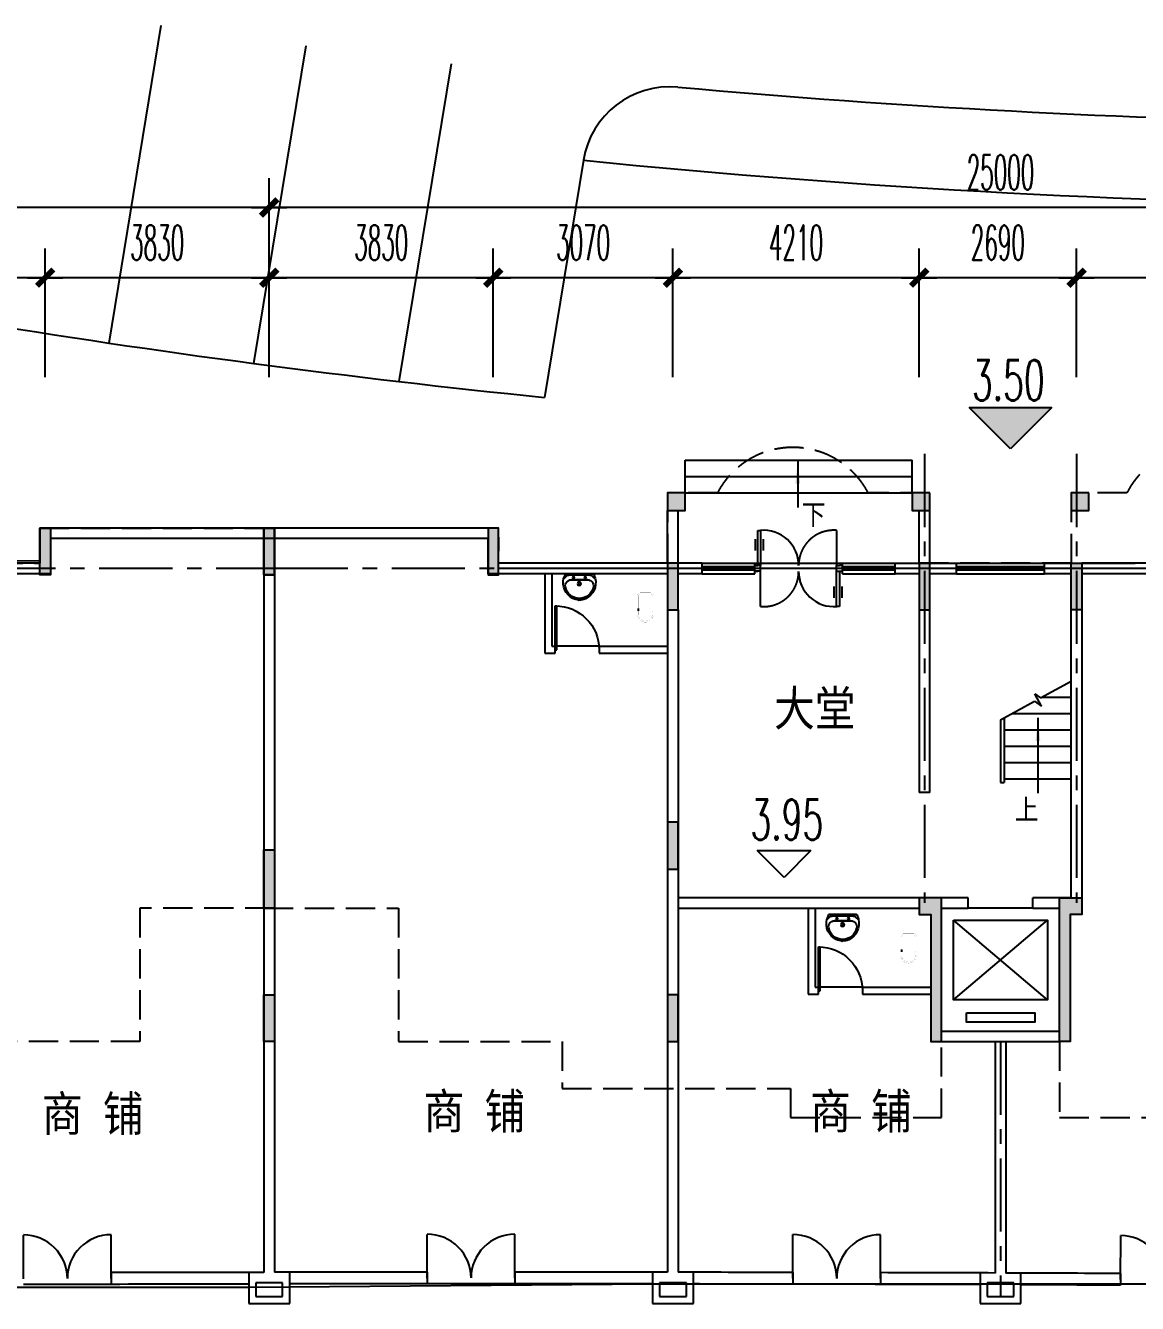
# Model space of a CAD drawing. Extents: x 34838826 to 35164760, y 36533342 to 36641385.
# Drawn here: x 35047517 to 35066523, y 36574984 to 36596834 of the extents above; entities that cross this region are included whole.
import ezdxf
from ezdxf.enums import TextEntityAlignment as Align

# ---------------------------------------------------------------- set-up
doc = ezdxf.new("R2010")
doc.units = 0
doc.header["$LTSCALE"] = 1000
doc.header["$MEASUREMENT"] = 0
for name, pattern in [('CENTER', [2, 1.25, -0.25, 0.25, -0.25]), ('DASH', [0.35, 0.25, -0.1]), ('DASHED2', [0.375, 0.25, -0.125])]:
    doc.linetypes.add(name, pattern=pattern)
doc.layers.get('0').update_dxf_attribs({"linetype": 'CONTINUOUS'})
doc.layers.get('DEFPOINTS').update_dxf_attribs({"linetype": 'CONTINUOUS'})
for name, color, linetype in [('AREA', 5, 'CONTINUOUS'), ('AXIS', 3, 'CONTINUOUS'), ('COLUMN', 6, 'CONTINUOUS'), ('DOTE', 8, 'CENTER'), ('FUN', 3, 'CONTINUOUS'), ('GROUND', 2, 'CONTINUOUS'), ('H', 8, 'CONTINUOUS'), ('PUB_DIM', 3, 'CONTINUOUS'), ('STAIR', 2, 'CONTINUOUS'), ('TEXT', 7, 'CONTINUOUS'), ('WALL', 4, 'CONTINUOUS'), ('WINDOW', 2, 'CONTINUOUS'), ('室内地坪标高', 1, 'CONTINUOUS'), ('标高', 7, 'CONTINUOUS'), ('道路边线', 8, 'CONTINUOUS')]:
    doc.layers.add(name, color=color, linetype=linetype)
doc.styles.add('-宋体', font='SimSun.ttf')
doc.styles.add('DIM_FONT', font='SIMPLEX.shx', dxfattribs={"width": 0.45})
doc.dimstyles.new('DIMN', dxfattribs={"dimtxt": 300, "dimasz": 1, "dimexe": 250, "dimexo": 300, "dimgap": 150, "dimtad": 1, "dimdec": 0, "dimzin": 0, "dimtxsty": 'DIM_FONT', "dimblk": '_DIMX', "dimcen": 0.09, "dimclrt": 7, "dimazin": 3, "dimtfac": 1, "dimtdec": 0, "dimtix": 1, "dimtmove": 0, "dimatfit": 3, "dimtolj": 1, "dimtzin": 0})

# ---------------------------------------------------------------- blocks, each defined once
blk = doc.blocks.new('M_B0OPK')
for p, q in [((-0.5, 0.5), (0.5, 0.5)), ((0.5, 0.167), (-0.5, 0.167)), ((0.5, -0.167), (-0.5, -0.167)), ((-0.5, -0.5), (0.5, -0.5))]:
    blk.add_line(p, q)
blk = doc.blocks.new('_ARROW')
blk.add_solid([(0, 0), (-1, 0.1), (-1, -0.1)])
blk = doc.blocks.new('M_A19UKF')
for p, q in [((-0.495, 0.298), (-0.495, 0.169)), ((-0.467, -0.003), (-0.467, 0.397)), ((-0.467, 0.397), (-0.433, 0.397)), ((-0.433, 0.397), (-0.433, -0.003)), ((-0.405, 0.298), (-0.405, 0.169)), ((-0.5, -0.003), (-0.5, -0.069)), ((-0.433, -0.003), (-0.5, -0.003)), ((-0.5, -0.003), (-0.5, -0.003)), ((-0.5, -0.069), (-0.5, -0.069)), ((-0.5, -0.069), (-0.467, -0.069)), ((-0.433, -0.003), (-0.467, -0.003)), ((-0.433, -0.069), (-0.467, -0.069)), ((-0.433, -0.003), (-0.433, -0.069)), ((0.433, -0.003), (0.433, -0.069)), ((0.433, -0.003), (0.467, -0.003)), ((0.433, -0.003), (0.5, -0.003)), ((0.433, -0.469), (0.433, -0.069)), ((0.433, -0.069), (0.5, -0.069)), ((0.433, -0.069), (0.467, -0.069)), ((0.5, -0.003), (0.467, -0.003)), ((0.467, -0.069), (0.467, -0.469)), ((0.5, -0.069), (0.467, -0.069)), ((0.5, -0.003), (0.5, -0.069)), ((0.5, -0.003), (0.5, -0.003)), ((0.5, -0.069), (0.5, -0.069)), ((0.405, -0.37), (0.405, -0.242)), ((0.495, -0.37), (0.495, -0.242)), ((0.467, -0.469), (0.433, -0.469))]:
    blk.add_line(p, q)
at = {"linetype": 'DASHED2'}
for p, q in [((0.433, 0.397), (0.433, -0.003)), ((-0.433, -0.469), (-0.433, -0.069))]:
    blk.add_line(p, q, dxfattribs=at)
for centre, start, end in [((-0.4, -0.001), 359.8007, 94.7805), ((0.4, -0.071), 179.8007, 274.7805)]:
    blk.add_arc(centre, 0.4, start, end)
for centre, start, end in [((0.4, -0.001), 85.2195, 180.1993), ((-0.4, -0.071), 265.2195, 0.1993)]:
    blk.add_arc(centre, 0.4, start, end, dxfattribs=at)
blk = doc.blocks.new('_WBLK')
for p, q in [((-0.5, 0.5), (0.5, 0.5)), ((0.5, 0.167), (-0.5, 0.167)), ((0.5, -0.167), (-0.5, -0.167)), ((-0.5, -0.5), (0.5, -0.5))]:
    blk.add_line(p, q)
blk = doc.blocks.new('A$C26D949BF')
at = {"layer": 'GROUND'}
for p, q in [((3190, 7660), (7070, 7660)), ((3190, 7100), (3190, 7660)), ((7070, 7100), (7070, 7660)), ((3190, 7380), (7070, 7380)), ((3190, 7100), (7070, 7100)), ((2890, 5900), (2890, 6800)), ((3070, 5900), (3070, 6800)), ((7190, 5900), (7190, 6800)), ((7370, 5900), (7370, 6800)), ((4380, 5900), (5880, 5900))]:
    blk.add_line(p, q, dxfattribs=at)
at = {"layer": 'PUB_DIM'}
for points in [[(5115, 7660), (5115, 6854)], [(9220, 3257), (9220, 1968)]]:
    blk.add_lwpolyline(points, dxfattribs=at)
at = {"layer": 'STAIR'}
for p, q in [((9266, 3596), (9790, 3885)), ((8580, 3220), (9161, 3538)), ((9161, 3538), (9281, 3456)), ((9281, 3456), (9165, 3666)), ((9165, 3666), (9266, 3596)), ((9291, 3610), (9790, 3610)), ((8780, 3330), (9790, 3330)), ((8580, 3220), (8580, 2150)), ((8640, 3253), (8640, 2150)), ((8640, 3050), (9790, 3050)), ((8640, 2770), (9790, 2770)), ((8640, 2490), (9790, 2490)), ((8640, 2210), (9790, 2210)), ((8580, 2150), (8640, 2150))]:
    blk.add_line(p, q, dxfattribs=at)
at = {"layer": 'WALL'}
for p, q in [((3480, 5900), (0, 5900)), ((3480, 5720), (3480, 5900)), ((4380, 5720), (4380, 5900)), ((4380, 5720), (4380, 5900)), ((5880, 5720), (5880, 5900)), ((5880, 5720), (5880, 5900)), ((6780, 5900), (7830, 5900)), ((6780, 5720), (6780, 5900)), ((3480, 5720), (3070, 5720)), ((7190, 5720), (6780, 5720)), ((7190, 5720), (7190, 1980)), ((7370, 1980), (7370, 5720)), ((7370, 1980), (7190, 1980)), ((7190, 180), (3070, 180)), ((8030, 180), (7370, 180)), ((3070, 0), (7190, 0))]:
    blk.add_line(p, q, dxfattribs=at)
at = {"layer": 'PUB_DIM', "xscale": 400, "yscale": 400, "zscale": 400, "rotation": 90}
for p in [(5115, 7660), (9220, 3257)]:
    blk.add_blockref('_ARROW', p, dxfattribs=at)
at = {"layer": 'WINDOW'}
for name, p, xscale, yscale, zscale, rotation in [('M_A19UKF', (5130, 5756), 1500, 1500, 1500, 180.000014167), ('_WBLK', (3930, 5810), 900, 180.0000000000055, 900, 1.4167e-05), ('_WBLK', (6330, 5810), 900, 179.9956343770082, 900, 1.9436e-05), ('M_B0OPK', (8580, 5810), 1500, 179.9997496008968, 1500, 5.593e-06)]:
    blk.add_blockref(name, p, dxfattribs=dict(at, xscale=xscale, yscale=yscale, zscale=zscale, rotation=rotation))
at = {"layer": 'TEXT', "style": '-宋体', "width": 0.85}
for s, p in [('下', (5183, 6556)), ('上', (8825, 1514))]:
    blk.add_text(s, height=350, dxfattribs=at).set_placement(p)
blk = doc.blocks.new('_DIMX')
blk.add_line((-150, 0), (150, 0))
at = {"const_width": 50}
blk.add_lwpolyline([(-70, -70), (70, 70)], dxfattribs=at)
blk = doc.blocks.new('*D93')
at = {"color": 0, "linetype": 'BYBLOCK'}
for p, q in [((35001682, 36592024), (35001682, 36594223)), ((35026682, 36592024), (35026682, 36594223)), ((35026680, 36593723), (35001684, 36593723))]:
    blk.add_line(p, q, dxfattribs=at)
at = {"layer": 'DEFPOINTS', "color": 0, "linetype": 'BYBLOCK'}
for p in [(35001682, 36593723), (35001682, 36591424), (35026682, 36591424)]:
    blk.add_point(p, dxfattribs=at)
at = {"color": 0, "linetype": 'BYBLOCK', "xscale": 2, "yscale": 2, "zscale": 2}
for p, rotation in [((35001682, 36593723), 180.000001633064), ((35026682, 36593723), 1.633064004025186e-06)]:
    blk.add_blockref('_DIMX', p, dxfattribs=dict(at, rotation=rotation))
at = {"color": 7, "linetype": 'BYBLOCK', "insert": (35014182, 36594323), "char_height": 600, "attachment_point": 5, "rotation": 0, "style": 'DIM_FONT'}
blk.add_mtext('\\A1;25000', dxfattribs=at)
blk = doc.blocks.new('*D98')
at = {"color": 0, "linetype": 'BYBLOCK'}
for p, q in [((35022852, 36590824), (35022852, 36593023)), ((35026682, 36590824), (35026682, 36593023)), ((35026680, 36592523), (35022854, 36592523))]:
    blk.add_line(p, q, dxfattribs=at)
at = {"layer": 'DEFPOINTS', "color": 0, "linetype": 'BYBLOCK'}
for p in [(35022852, 36592523), (35022852, 36590224), (35026682, 36590224)]:
    blk.add_point(p, dxfattribs=at)
at = {"color": 0, "linetype": 'BYBLOCK', "xscale": 2, "yscale": 2, "zscale": 2}
for p, rotation in [((35022852, 36592523), 180.0000015946394), ((35026682, 36592523), 1.594639380542162e-06)]:
    blk.add_blockref('_DIMX', p, dxfattribs=dict(at, rotation=rotation))
at = {"color": 7, "linetype": 'BYBLOCK', "insert": (35024767, 36593123), "char_height": 600, "attachment_point": 5, "rotation": 0, "style": 'DIM_FONT'}
blk.add_mtext('\\A1;3830', dxfattribs=at)
blk = doc.blocks.new('*D104')
at = {"color": 0, "linetype": 'BYBLOCK'}
for p, q in [((35019782, 36590824), (35019782, 36593023)), ((35022852, 36590824), (35022852, 36593023)), ((35022850, 36592523), (35019784, 36592523))]:
    blk.add_line(p, q, dxfattribs=at)
at = {"layer": 'DEFPOINTS', "color": 0, "linetype": 'BYBLOCK'}
for p in [(35019782, 36592523), (35019782, 36590224), (35022852, 36590224)]:
    blk.add_point(p, dxfattribs=at)
at = {"color": 0, "linetype": 'BYBLOCK', "xscale": 2, "yscale": 2, "zscale": 2}
for p, rotation in [((35019782, 36592523), 180.0000016330208), ((35022852, 36592523), 1.633020758617931e-06)]:
    blk.add_blockref('_DIMX', p, dxfattribs=dict(at, rotation=rotation))
at = {"color": 7, "linetype": 'BYBLOCK', "insert": (35021317, 36593123), "char_height": 600, "attachment_point": 5, "rotation": 0, "style": 'DIM_FONT'}
blk.add_mtext('\\A1;3070', dxfattribs=at)
blk = doc.blocks.new('*D106')
at = {"color": 0, "linetype": 'BYBLOCK'}
for p, q in [((35001682, 36592024), (35001682, 36594223)), ((35026682, 36592024), (35026682, 36594223)), ((35026680, 36593723), (35001684, 36593723))]:
    blk.add_line(p, q, dxfattribs=at)
at = {"layer": 'DEFPOINTS', "color": 0, "linetype": 'BYBLOCK'}
for p in [(35001682, 36593723), (35001682, 36591424), (35026682, 36591424)]:
    blk.add_point(p, dxfattribs=at)
at = {"color": 0, "linetype": 'BYBLOCK', "xscale": 2, "yscale": 2, "zscale": 2}
for p, rotation in [((35001682, 36593723), 180.000001633064), ((35026682, 36593723), 1.633064004025186e-06)]:
    blk.add_blockref('_DIMX', p, dxfattribs=dict(at, rotation=rotation))
at = {"color": 7, "linetype": 'BYBLOCK', "insert": (35014182, 36594323), "char_height": 600, "attachment_point": 5, "rotation": 0, "style": 'DIM_FONT'}
blk.add_mtext('\\A1;25000', dxfattribs=at)
blk = doc.blocks.new('*D112')
at = {"color": 0, "linetype": 'BYBLOCK'}
for p, q in [((35001682, 36590824), (35001682, 36593023)), ((35005512, 36590824), (35005512, 36593023)), ((35005510, 36592523), (35001684, 36592523))]:
    blk.add_line(p, q, dxfattribs=at)
at = {"layer": 'DEFPOINTS', "color": 0, "linetype": 'BYBLOCK'}
for p in [(35001682, 36592523), (35001682, 36590224), (35005512, 36590224)]:
    blk.add_point(p, dxfattribs=at)
at = {"color": 0, "linetype": 'BYBLOCK', "xscale": 2, "yscale": 2, "zscale": 2}
for p, rotation in [((35001682, 36592523), 180.0000016714346), ((35005512, 36592523), 1.671434590733156e-06)]:
    blk.add_blockref('_DIMX', p, dxfattribs=dict(at, rotation=rotation))
at = {"color": 7, "linetype": 'BYBLOCK', "insert": (35003597, 36593123), "char_height": 600, "attachment_point": 5, "rotation": 0, "style": 'DIM_FONT'}
blk.add_mtext('\\A1;3830', dxfattribs=at)
blk = doc.blocks.new('*D113')
at = {"color": 0, "linetype": 'BYBLOCK'}
for p, q in [((35005512, 36590824), (35005512, 36593023)), ((35008582, 36590824), (35008582, 36593023)), ((35008580, 36592523), (35005514, 36592523))]:
    blk.add_line(p, q, dxfattribs=at)
at = {"layer": 'DEFPOINTS', "color": 0, "linetype": 'BYBLOCK'}
for p in [(35005512, 36592523), (35005512, 36590224), (35008582, 36590224)]:
    blk.add_point(p, dxfattribs=at)
at = {"color": 0, "linetype": 'BYBLOCK', "xscale": 2, "yscale": 2, "zscale": 2}
for p, rotation in [((35005512, 36592523), 180.0000016330179), ((35008582, 36592523), 1.633017960855909e-06)]:
    blk.add_blockref('_DIMX', p, dxfattribs=dict(at, rotation=rotation))
at = {"color": 7, "linetype": 'BYBLOCK', "insert": (35007047, 36593123), "char_height": 600, "attachment_point": 5, "rotation": 0, "style": 'DIM_FONT'}
blk.add_mtext('\\A1;3070', dxfattribs=at)
blk = doc.blocks.new('*D114')
at = {"color": 0, "linetype": 'BYBLOCK'}
for p, q in [((35008582, 36590824), (35008582, 36593023)), ((35012792, 36590824), (35012792, 36593023)), ((35012790, 36592523), (35008584, 36592523))]:
    blk.add_line(p, q, dxfattribs=at)
at = {"layer": 'DEFPOINTS', "color": 0, "linetype": 'BYBLOCK'}
for p in [(35008582, 36592523), (35008582, 36590224), (35012792, 36590224)]:
    blk.add_point(p, dxfattribs=at)
at = {"color": 0, "linetype": 'BYBLOCK', "xscale": 2, "yscale": 2, "zscale": 2}
for p, rotation in [((35008582, 36592523), 180.0000016331194), ((35012792, 36592523), 1.633119399713223e-06)]:
    blk.add_blockref('_DIMX', p, dxfattribs=dict(at, rotation=rotation))
at = {"color": 7, "linetype": 'BYBLOCK', "insert": (35010687, 36593123), "char_height": 600, "attachment_point": 5, "rotation": 0, "style": 'DIM_FONT'}
blk.add_mtext('\\A1;4210', dxfattribs=at)
blk = doc.blocks.new('*D115')
at = {"color": 0, "linetype": 'BYBLOCK'}
for p, q in [((35012792, 36590824), (35012792, 36593023)), ((35015482, 36590824), (35015482, 36593023)), ((35015480, 36592523), (35012794, 36592523))]:
    blk.add_line(p, q, dxfattribs=at)
at = {"layer": 'DEFPOINTS', "color": 0, "linetype": 'BYBLOCK'}
for p in [(35012792, 36592523), (35012792, 36590224), (35015482, 36590224)]:
    blk.add_point(p, dxfattribs=at)
at = {"color": 0, "linetype": 'BYBLOCK', "xscale": 2, "yscale": 2, "zscale": 2}
for p, rotation in [((35012792, 36592523), 180.0000016331197), ((35015482, 36592523), 1.633119719457454e-06)]:
    blk.add_blockref('_DIMX', p, dxfattribs=dict(at, rotation=rotation))
at = {"color": 7, "linetype": 'BYBLOCK', "insert": (35014137, 36593123), "char_height": 600, "attachment_point": 5, "rotation": 0, "style": 'DIM_FONT'}
blk.add_mtext('\\A1;2690', dxfattribs=at)
blk = doc.blocks.new('*D116')
at = {"color": 0, "linetype": 'BYBLOCK'}
for p, q in [((35015482, 36590824), (35015482, 36593023)), ((35019782, 36590824), (35019782, 36593023)), ((35019780, 36592523), (35015484, 36592523))]:
    blk.add_line(p, q, dxfattribs=at)
at = {"layer": 'DEFPOINTS', "color": 0, "linetype": 'BYBLOCK'}
for p in [(35015482, 36592523), (35015482, 36590224), (35019782, 36590224)]:
    blk.add_point(p, dxfattribs=at)
at = {"color": 0, "linetype": 'BYBLOCK', "xscale": 2, "yscale": 2, "zscale": 2}
for p, rotation in [((35015482, 36592523), 180.0000016330866), ((35019782, 36592523), 1.633086625929536e-06)]:
    blk.add_blockref('_DIMX', p, dxfattribs=dict(at, rotation=rotation))
at = {"color": 7, "linetype": 'BYBLOCK', "insert": (35017632, 36593123), "char_height": 600, "attachment_point": 5, "rotation": 0, "style": 'DIM_FONT'}
blk.add_mtext('\\A1;4300', dxfattribs=at)
blk = doc.blocks.new('M_A3PTU')
for p, q in [((-0.5, 0), (-0.499, -0.498)), ((0.5, 0), (0.499, -0.498))]:
    blk.add_line(p, q)
for centre, start, end in [((-0.498, -0.001), 269.885, 0.0763), ((0.498, -0.001), 179.9237, 270.115)]:
    blk.add_arc(centre, 0.498, start, end)
blk = doc.blocks.new('_A0AYL')
for p, q in [((-0.5, 0), (-0.5, -1)), ((-0.5, 0), (-0.463, 0)), ((-0.463, 0), (-0.463, -1)), ((-0.5, -1), (-0.463, -1))]:
    blk.add_line(p, q)
blk.add_arc((-0.5, 0), 1, 270, 360)
blk = doc.blocks.new('M_E6')
for p, q in [((240, 0), (-240, 0)), ((-237, 0), (239, 0)), ((240, 0), (270, -79)), ((-213, -36), (-271, -91)), ((-240, 0), (-270, -79)), ((-179, -23), (181, -23)), ((141, -105), (-141, -105)), ((-141, -105), (141, -105)), ((217, -37), (274, -95))]:
    blk.add_line(p, q)
for centre, radius in [((-99, -65), 16.3), ((2, -172), 31.6), ((2, -172), 23), ((101, -65), 16.3)]:
    blk.add_circle(centre, radius)
for centre, radius, start, end in [((28, -152), 307, 166.1751, 244.7296), ((-141, -205), 100, 90, 190.5602), ((-179, -73), 50, 90, 133.181), ((-28, -152), 307, 297.0639, 13.8249), ((141, -205), 100, 349.4398, 90), ((181, -73), 50, 44.5607, 90), ((0, -179), 243, 190.5602, 349.4398), ((0, -201), 250, 245.8071, 296.4628), ((28, -152), 307, 266.589, 266.5936)]:
    blk.add_arc(centre, radius, start, end)
at = {"width": 0.8, "flags": 9}
for tag in ['XSIZE', 'YSIZE']:
    blk.add_attdef(tag, (0, 0), '', height=0.5, dxfattribs=at)
blk = doc.blocks.new('M_E2')
blk.add_line((-306, -118), (-266, -118))
at = {"const_width": 1.5}
for points in [[(-366, 138, 0.97895), (-366, -138, 0.97895)], [(-366, 118, 0.97895), (-366, -118, 0.97895)], [(-306, 118, 0.414214), (-316, 108, 0.414214)], [(0, 88, 0.462192), (-59, 137, 0.462192)], [(-20, 88, 0.414214), (-50, 118, 0.414214)], [(-316, -108, 0.414214), (-306, -118, 0.414214)], [(-59, -137, 0.462192), (0, -88, 0.462192)], [(-50, -118, 0.414214), (-20, -88, 0.414214)]]:
    blk.add_lwpolyline(points, format="xyb", dxfattribs=at)
for points in [[(-366, 137), (-59, 137)], [(-316, 118), (-366, 118)], [(-340, 118), (-266, 118)], [(-316, 108), (-316, -108)], [(-50, 118), (-267, 118)], [(-20, -88), (-20, 88)], [(0, 88), (0, -88)], [(-381, -137), (-59, -137)], [(-316, -118), (-366, -118)], [(-340, -118), (-266, -118)], [(-266, -118), (-50, -118)]]:
    blk.add_lwpolyline(points, dxfattribs=at)
at = {"width": 0.8, "flags": 9}
for tag in ['XSIZE', 'YSIZE']:
    blk.add_attdef(tag, (0, 0), '', height=0.5, dxfattribs=at)

msp = doc.modelspace()

# ---------------------------------------------------------------- hatches: boundary and pattern name
at = {"layer": 'H'}
h = msp.add_hatch(color=256, dxfattribs=at)
h.paths.add_polyline_path([(35076872.1, 36580261.8), (35077052.1, 36580261.8), (35077052.1, 36579461.8), (35076872.1, 36579461.8)])
h.paths.add_polyline_path([(35077052.1, 36582741.8), (35076872.1, 36582741.8), (35076872.1, 36581741.8), (35077052.1, 36581741.8)])
h.paths.add_polyline_path([(35077052.1, 36588241.8), (35076872.1, 36588241.8), (35076872.1, 36587441.8), (35077052.1, 36587441.8)])
h.paths.add_polyline_path([(35058792.1, 36588841.8), (35058492.1, 36588841.8), (35058492.1, 36588541.8), (35058792.1, 36588541.8)])
h.paths.add_polyline_path([(35062972.1, 36588841.8), (35062672.1, 36588841.8), (35062672.1, 36588541.8), (35062972.1, 36588541.8)])
h.paths.add_polyline_path([(35065692.1, 36588841.8), (35065392.1, 36588841.8), (35065392.1, 36588541.8), (35065692.1, 36588541.8)])
h.paths.add_polyline_path([(35069872.1, 36588841.8), (35069572.1, 36588841.8), (35069572.1, 36588541.8), (35069872.1, 36588541.8)])
h.paths.add_polyline_path([(35062972.1, 36581921.8), (35062792.1, 36581921.8), (35062792.1, 36581631.8), (35062992.1, 36581631.8), (35062992.1, 36579461.8), (35063172.1, 36579461.8), (35063172.1, 36581921.8)])
h.paths.add_polyline_path([(35058672.1, 36583211.8), (35058492.1, 36583211.8), (35058492.1, 36582411.8), (35058672.1, 36582411.8)])
h.paths.add_polyline_path([(35058672.1, 36580261.8), (35058492.1, 36580261.8), (35058492.1, 36579461.8), (35058672.1, 36579461.8)])
h.paths.add_polyline_path([(35051772.1, 36588241.8), (35051592.1, 36588241.8), (35051592.1, 36587441.8), (35051772.1, 36587441.8)])
h.paths.add_polyline_path([(35055602.1, 36588241.8), (35055422.1, 36588241.8), (35055422.1, 36587441.8), (35055602.1, 36587441.8)])
h.paths.add_polyline_path([(35058672.1, 36587641.8), (35058492.1, 36587641.8), (35058492.1, 36586841.8), (35058672.1, 36586841.8)])
h.paths.add_polyline_path([(35062972.1, 36587641.8), (35062792.1, 36587641.8), (35062792.1, 36586841.8), (35062972.1, 36586841.8)])
h.paths.add_polyline_path([(35065392.1, 36581921.8), (35065572.1, 36581921.8), (35065572.1, 36581631.8), (35065372.1, 36581631.8), (35065372.1, 36579461.8), (35065192.1, 36579461.8), (35065192.1, 36581921.8)])
h.paths.add_polyline_path([(35069692.1, 36583211.8), (35069872.1, 36583211.8), (35069872.1, 36582211.8), (35069692.1, 36582211.8)])
h.paths.add_polyline_path([(35069692.1, 36580261.8), (35069872.1, 36580261.8), (35069872.1, 36579461.8), (35069692.1, 36579461.8)])
h.paths.add_polyline_path([(35076592.1, 36580261.8), (35076772.1, 36580261.8), (35076772.1, 36579461.8), (35076592.1, 36579461.8)])
h.paths.add_polyline_path([(35076592.1, 36582741.8), (35076772.1, 36582741.8), (35076772.1, 36581741.8), (35076592.1, 36581741.8)])
h.paths.add_polyline_path([(35076592.1, 36588241.8), (35076772.1, 36588241.8), (35076772.1, 36587441.8), (35076592.1, 36587441.8)])
h.paths.add_polyline_path([(35072762.1, 36588241.8), (35072942.1, 36588241.8), (35072942.1, 36587441.8), (35072762.1, 36587441.8)])
h.paths.add_polyline_path([(35069692.1, 36587641.8), (35069872.1, 36587641.8), (35069872.1, 36586841.8), (35069692.1, 36586841.8)])
h.paths.add_polyline_path([(35065392.1, 36587641.8), (35065572.1, 36587641.8), (35065572.1, 36586841.8), (35065392.1, 36586841.8)])
h.paths.add_polyline_path([(35044572.1, 36588841.8), (35044872.1, 36588841.8), (35044872.1, 36588541.8), (35044572.1, 36588541.8)])
h.paths.add_polyline_path([(35044692.1, 36583211.8), (35044872.1, 36583211.8), (35044872.1, 36582211.8), (35044692.1, 36582211.8)])
h.paths.add_polyline_path([(35044692.1, 36580261.8), (35044872.1, 36580261.8), (35044872.1, 36579461.8), (35044692.1, 36579461.8)])
h.paths.add_polyline_path([(35051592.1, 36580261.8), (35051772.1, 36580261.8), (35051772.1, 36579461.8), (35051592.1, 36579461.8)])
h.paths.add_polyline_path([(35051592.1, 36582741.8), (35051772.1, 36582741.8), (35051772.1, 36581741.8), (35051592.1, 36581741.8)])
h.paths.add_polyline_path([(35051592.1, 36588241.8), (35051772.1, 36588241.8), (35051772.1, 36587441.8), (35051592.1, 36587441.8)])
h.paths.add_polyline_path([(35047762.1, 36588241.8), (35047942.1, 36588241.8), (35047942.1, 36587441.8), (35047762.1, 36587441.8)])
h.paths.add_polyline_path([(35044692.1, 36587641.8), (35044872.1, 36587641.8), (35044872.1, 36586841.8), (35044692.1, 36586841.8)])
h = msp.add_hatch(color=256, dxfattribs=at)
h.paths.add_polyline_path([(35055602.1, 36588241.8), (35055422.1, 36588241.8), (35055422.1, 36587441.8), (35055602.1, 36587441.8)])
h.paths.add_polyline_path([(35047762.1, 36588241.8), (35047942.1, 36588241.8), (35047942.1, 36587441.8), (35047762.1, 36587441.8)])
h.paths.add_polyline_path([(35044572.1, 36588841.8), (35044872.1, 36588841.8), (35044872.1, 36588541.8), (35044572.1, 36588541.8)])
h.paths.add_polyline_path([(35058792.1, 36588841.8), (35058492.1, 36588841.8), (35058492.1, 36588541.8), (35058792.1, 36588541.8)])
h.paths.add_polyline_path([(35062972.1, 36588841.8), (35062672.1, 36588841.8), (35062672.1, 36588541.8), (35062972.1, 36588541.8)])
h.paths.add_polyline_path([(35065692.1, 36588841.8), (35065392.1, 36588841.8), (35065392.1, 36588541.8), (35065692.1, 36588541.8)])
msp.add_hatch(color=256, dxfattribs=at).paths.add_polyline_path([(35051772.1, 36588241.8), (35051592.1, 36588241.8), (35051592.1, 36587441.8), (35051772.1, 36587441.8)])
at = {"layer": '标高', "linetype": 'CONTINUOUS'}
msp.add_hatch(color=256, dxfattribs=at).paths.add_polyline_path([(35065059.8, 36590304.5), (35064352, 36589596.7), (35063644.2, 36590304.5)])

# ---------------------------------------------------------------- linework, layer by layer
at = {"linetype": 'DASH', "ltscale": 2}
msp.add_lwpolyline([(35068922.1, 36588841.8, 0.6127767), (35066342.1, 36588841.8), (35065392.1, 36588841.8), (35065392.1, 36587641.8), (35062972.1, 36587641.8), (35062972.1, 36588841.8), (35061922.1, 36588841.8, 0.6037565), (35059342.1, 36588841.8), (35058492.1, 36588841.8), (35058492.1, 36587641.8), (35055602.1, 36587641.8), (35055602.1, 36587719.5), (35055602.1, 36588086.9), (35055602.1, 36587846.2), (35055602.1, 36588241.8), (35051592.1, 36588241.8), (35051592.1, 36587157.7), (35051592.1, 36581741.8), (35053892.1, 36581741.8), (35053892.1, 36579461.8), (35056692.1, 36579461.8), (35056692.1, 36578661.8), (35060592.1, 36578661.8), (35060592.1, 36578161.8), (35063172.1, 36578161.8), (35063172.1, 36579461.8), (35065192.1, 36579461.8), (35065192.1, 36578161.8), (35067772.1, 36578161.8)], format="xyb", dxfattribs=at)
msp.add_lwpolyline([(35044872.1, 36587641.8), (35047762.1, 36587641.8), (35047762.1, 36587719.5), (35047762.1, 36588086.9), (35047762.1, 36587846.2), (35047762.1, 36588241.8), (35051772.1, 36588241.8), (35051772.1, 36587157.7), (35051772.1, 36581741.8), (35049472.1, 36581741.8), (35049472.1, 36579461.8), (35046672.1, 36579461.8)], dxfattribs=at)
at = {"layer": 'AREA'}
for points in [[(35080882.1, 36588241.8), (35072762.1, 36588241.8), (35072762.1, 36587551.8), (35055602.1, 36587551.8), (35055602.1, 36588241.8), (35047762.1, 36588241.8), (35047762.1, 36587680.6), (35030602.1, 36587641.8), (35030602.1, 36588241.8), (35022762.1, 36588241.8), (35022762.1, 36587737.1), (35005602.1, 36587696.7)], [(35014872.1, 36574988.6), (35020392.1, 36575084.9), (35026332.1, 36575148.6), (35027032.1, 36575171.6), (35033232.1, 36575219.6), (35038832.1, 36575263.3), (35044432.1, 36575263.3), (35051332.1, 36575263.3), (35058232.1, 36575317.7), (35063832.1, 36575317.7), (35069432.1, 36575317.7), (35076073.8, 36575172.1), (35083512.1, 36575172.1)]]:
    msp.add_lwpolyline(points, dxfattribs=at)
at = {"layer": 'COLUMN'}
for points in [[(35058792.1, 36588841.8), (35058492.1, 36588841.8), (35058492.1, 36588541.8), (35058792.1, 36588541.8)], [(35062972.1, 36588841.8), (35062672.1, 36588841.8), (35062672.1, 36588541.8), (35062972.1, 36588541.8)], [(35065692.1, 36588841.8), (35065392.1, 36588841.8), (35065392.1, 36588541.8), (35065692.1, 36588541.8)], [(35047762.1, 36588241.8), (35047942.1, 36588241.8), (35047942.1, 36587441.8), (35047762.1, 36587441.8)], [(35051592.1, 36588241.8), (35051772.1, 36588241.8), (35051772.1, 36587441.8), (35051592.1, 36587441.8)], [(35051772.1, 36588241.8), (35051592.1, 36588241.8), (35051592.1, 36587441.8), (35051772.1, 36587441.8)], [(35055602.1, 36588241.8), (35055422.1, 36588241.8), (35055422.1, 36587441.8), (35055602.1, 36587441.8)], [(35058672.1, 36587641.8), (35058492.1, 36587641.8), (35058492.1, 36586841.8), (35058672.1, 36586841.8)], [(35062972.1, 36587641.8), (35062792.1, 36587641.8), (35062792.1, 36586841.8), (35062972.1, 36586841.8)], [(35065392.1, 36587641.8), (35065572.1, 36587641.8), (35065572.1, 36586841.8), (35065392.1, 36586841.8)], [(35058672.1, 36583211.8), (35058492.1, 36583211.8), (35058492.1, 36582411.8), (35058672.1, 36582411.8)], [(35051592.1, 36582741.8), (35051772.1, 36582741.8), (35051772.1, 36581741.8), (35051592.1, 36581741.8)], [(35062972.1, 36581921.8), (35062792.1, 36581921.8), (35062792.1, 36581631.8), (35062992.1, 36581631.8), (35062992.1, 36579461.8), (35063172.1, 36579461.8), (35063172.1, 36581921.8)], [(35065392.1, 36581921.8), (35065572.1, 36581921.8), (35065572.1, 36581631.8), (35065372.1, 36581631.8), (35065372.1, 36579461.8), (35065192.1, 36579461.8), (35065192.1, 36581921.8)], [(35051592.1, 36580261.8), (35051772.1, 36580261.8), (35051772.1, 36579461.8), (35051592.1, 36579461.8)], [(35058672.1, 36580261.8), (35058492.1, 36580261.8), (35058492.1, 36579461.8), (35058672.1, 36579461.8)]]:
    msp.add_lwpolyline(points, close=True, dxfattribs=at)
at = {"layer": 'DOTE'}
for p, q in [((35062882.1, 36589510.1), (35062882.1, 36581831.8)), ((35065482.1, 36589510.1), (35065482.1, 36581831.8)), ((35052027.4, 36587551.8), (35026171.9, 36587551.8)), ((35077027.4, 36587551.8), (35051171.9, 36587551.8)), ((35064182.1, 36579461.8), (35064182.1, 36575084.7))]:
    msp.add_line(p, q, dxfattribs=at)
at = {"layer": 'GROUND'}
for p, q in [((35057322.1, 36586221.8), (35056572.1, 36586221.8)), ((35064732.1, 36581741.8), (35063632.1, 36581741.8)), ((35063381.1, 36580175.4), (35064983.1, 36581537.9)), ((35064983.1, 36580175.4), (35063381.1, 36581537.9)), ((35061822.1, 36580391.8), (35061072.1, 36580391.8))]:
    msp.add_line(p, q, dxfattribs=at)
for points in [[(35063381.1, 36581537.9), (35064983.1, 36581537.9), (35064983.1, 36580175.4), (35063381.1, 36580175.4)], [(35063603.8, 36579951.6), (35064768.1, 36579951.6), (35064768.1, 36579792.1), (35063603.8, 36579792.1)]]:
    msp.add_lwpolyline(points, close=True, dxfattribs=at)
for radius, start, end in [(2503999.9, 90.1504482, 90.1847694), (2504000, 89.9925769, 90.026898), (2504000, 89.8495774, 89.8838986)]:
    msp.add_arc((35055557.7, 34071319.2), radius, start, end, dxfattribs=at)
at = {"layer": 'WALL'}
for p, q in [((35062792.1, 36587641.8), (35063432.1, 36587641.8)), ((35063432.1, 36587461.8), (35063432.1, 36587641.8)), ((35064932.1, 36587461.8), (35064932.1, 36587641.8)), ((35064932.1, 36587641.8), (35066482.1, 36587641.8)), ((35051592.1, 36587441.8), (35051592.1, 36575516)), ((35051772.1, 36587441.8), (35051772.1, 36575516.3)), ((35056392.1, 36587461.8), (35056392.1, 36586101.8)), ((35056512.1, 36587461.8), (35056512.1, 36586221.8)), ((35063432.1, 36587461.8), (35062972.1, 36587461.8)), ((35065392.1, 36587461.8), (35064932.1, 36587461.8)), ((35065392.1, 36581921.8), (35065392.1, 36587461.8)), ((35065572.1, 36587461.8), (35065572.1, 36581921.8)), ((35058492.1, 36586841.8), (35058492.1, 36575517.4)), ((35058672.1, 36586841.8), (35058672.1, 36575517.2)), ((35056512.1, 36586221.8), (35056572.1, 36586221.8)), ((35056572.1, 36586101.8), (35056572.1, 36586221.8)), ((35057322.1, 36586221.8), (35058492.1, 36586221.8)), ((35057322.1, 36586221.8), (35057322.1, 36586101.8)), ((35056392.1, 36586101.8), (35056572.1, 36586101.8)), ((35057322.1, 36586101.8), (35058492.1, 36586101.8)), ((35063632.1, 36581921.8), (35062972.1, 36581921.8)), ((35063632.1, 36581741.8), (35063632.1, 36581921.8)), ((35065392.1, 36581921.8), (35064732.1, 36581921.8)), ((35064732.1, 36581741.8), (35064732.1, 36581921.8)), ((35060892.1, 36581741.8), (35060892.1, 36580271.8)), ((35061012.1, 36581741.8), (35061012.1, 36580391.8)), ((35063172.1, 36581741.8), (35063632.1, 36581741.8)), ((35063172.1, 36579641.8), (35063172.1, 36581741.8)), ((35064732.1, 36581741.8), (35065192.1, 36581741.8)), ((35065192.1, 36579641.8), (35065192.1, 36581741.8)), ((35061012.1, 36580391.8), (35061072.1, 36580391.8)), ((35061072.1, 36580271.8), (35061072.1, 36580391.8)), ((35061822.1, 36580391.8), (35062992.1, 36580391.8)), ((35061822.1, 36580391.8), (35061822.1, 36580271.8)), ((35060892.1, 36580271.8), (35061072.1, 36580271.8)), ((35061822.1, 36580271.8), (35062992.1, 36580271.8)), ((35063172.1, 36579641.8), (35065192.1, 36579641.8)), ((35063172.1, 36579461.8), (35064092.1, 36579461.8)), ((35064092.1, 36579461.8), (35064092.1, 36575504.6)), ((35064272.1, 36579461.8), (35064272.1, 36575504)), ((35064272.1, 36579461.8), (35065192.1, 36579461.8)), ((35048982.1, 36575510.5), (35048982.7, 36575310.5)), ((35051332.1, 36575514.4), (35051332.1, 36574984.2)), ((35052032.1, 36574984.2), (35052032.1, 36575517.4)), ((35054382.1, 36575518.9), (35054382.2, 36575318.9)), ((35055882.1, 36575519.1), (35055882.1, 36575319.1)), ((35058232.1, 36575515.3), (35058232.1, 36574985.1)), ((35058932.1, 36574985.1), (35058932.1, 36575518.3)), ((35060632.1, 36575514), (35060631.7, 36575314)), ((35062132.1, 36575510.5), (35062131.6, 36575310.5)), ((35063832.1, 36575505.5), (35063832.1, 36574985.1)), ((35064532.1, 36574985.1), (35064532.1, 36575503.1)), ((35066232.1, 36575496.4), (35066231.3, 36575296.4)), ((35051912.1, 36575334.2), (35051452.1, 36575334.2)), ((35051452.1, 36575334.2), (35051452.1, 36575104.2)), ((35051912.1, 36575104.2), (35051912.1, 36575334.2)), ((35051912.1, 36575334.2), (35051912.1, 36575334.2)), ((35052032.1, 36575334.2), (35052032.1, 36575334.2)), ((35058812.1, 36575335.1), (35058352.1, 36575335.1)), ((35058352.1, 36575335.1), (35058352.1, 36575105.1)), ((35058812.1, 36575105.1), (35058812.1, 36575335.1)), ((35058812.1, 36575335.1), (35058812.1, 36575335.1)), ((35058932.1, 36575335.1), (35058932.1, 36575335.1)), ((35064412.1, 36575335.1), (35063952.1, 36575335.1)), ((35063952.1, 36575335.1), (35063952.1, 36575105.1)), ((35064412.1, 36575105.1), (35064412.1, 36575335.1)), ((35064412.1, 36575335.1), (35064412.1, 36575335.1)), ((35064532.1, 36575335.1), (35064532.1, 36575335.1)), ((35051452.1, 36575104.2), (35051912.1, 36575104.2)), ((35058352.1, 36575105.1), (35058812.1, 36575105.1)), ((35063952.1, 36575105.1), (35064412.1, 36575105.1)), ((35051332.1, 36574984.2), (35052032.1, 36574984.2)), ((35058232.1, 36574985.1), (35058932.1, 36574985.1)), ((35063832.1, 36574985.1), (35064532.1, 36574985.1))]:
    msp.add_line(p, q, dxfattribs=at)
for points in [[(35058492.1, 36587641.8), (35055602.1, 36587641.8), (35055602.1, 36588241.8), (35047762.1, 36588241.8), (35047762.1, 36587641.8), (35040572.1, 36587641.8)], [(35076772.1, 36588241.8), (35072762.1, 36588241.8), (35072762.1, 36587641.8), (35065572.1, 36587641.8)], [(35058492.1, 36587461.8), (35055422.1, 36587461.8), (35055422.1, 36588061.8), (35047942.1, 36588061.8), (35047942.1, 36587461.8), (35040572.1, 36587461.8)], [(35076772.1, 36588061.8), (35072942.1, 36588061.8), (35072942.1, 36587461.8), (35065572.1, 36587461.8)]]:
    msp.add_lwpolyline(points, dxfattribs=at)
for radius, start, end in [(2504200, 90.0907322, 90.1504482), (2504200, 90.026898, 90.0866138), (2504200, 89.9328611, 89.9925769), (2504200, 89.8838986, 89.9287427), (2504200, 89.8047333, 89.8495774), (2504200, 89.7557703, 89.8006149), (2504000, 90.0966887, 90.1504482), (2504000, 90.026898, 90.0806715), (2504000, 89.938805, 89.9925769), (2504000, 89.8838986, 89.9227878), (2504000, 89.8106669, 89.8495774), (2504000, 89.7557703, 89.7946496)]:
    msp.add_arc((35055557.7, 34071319.2), radius, start, end, dxfattribs=at)
at = {"layer": '室内地坪标高', "linetype": 'CONTINUOUS'}
for p, q in [((35060021, 36582729.2), (35060942.6, 36582729.2)), ((35060481.8, 36582268.4), (35060021, 36582729.2)), ((35060942.6, 36582729.2), (35060481.8, 36582268.4))]:
    msp.add_line(p, q, dxfattribs=at)
at = {"layer": '标高', "linetype": 'CONTINUOUS'}
for p, q in [((35064352, 36589596.7), (35063644.2, 36590304.5)), ((35063644.2, 36590304.5), (35065059.8, 36590304.5)), ((35065059.8, 36590304.5), (35064352, 36589596.7))]:
    msp.add_line(p, q, dxfattribs=at)
at = {"layer": '道路边线'}
for p, q in [((35049830.1, 36596834.1), (35048938.1, 36591406.3)), ((35052306.8, 36596487.9), (35051414.4, 36591058)), ((35054789.9, 36596181.2), (35053897, 36590748)), ((35057052.4, 36594532), (35056385.9, 36590476.2))]:
    msp.add_line(p, q, dxfattribs=at)
for centre, radius, start, end in [((35058532.6, 36594288.8), 1500, 84.84632, 170.66739), ((35072708.4, 36751463), 156312.2, 264.846322, 269.036529), ((35072708.4, 36751463), 157712.2, 264.302764, 269.581132), ((35072708.4, 36751463), 161812.2, 260.667392, 264.210532)]:
    msp.add_arc(centre, radius, start, end, dxfattribs=at)

# ---------------------------------------------------------------- block references
at = {"layer": 'FUN', "xscale": -1, "rotation": 359.9999812715726}
for p in [(35056984.6, 36587461.8), (35061484.6, 36581631.8)]:
    msp.add_blockref('M_E6', p, dxfattribs=at)
at = {"layer": 'FUN', "extrusion": (0, 0, -1), "zscale": -1}
for p, rotation in [((-35058112.1, 36587133.9), 90.00001873038252), ((-35062612.1, 36581303.9), 90.00001873038254)]:
    msp.add_blockref('M_E2', p, dxfattribs=dict(at, rotation=rotation))
at = {"layer": 'PUB_DIM', "extrusion": (0, 0, -1), "zscale": -1}
for p, rotation in [((-35058112.1, 36587133.9), 90.0000187284276), ((-35062612.1, 36581303.9), 90.00001872842763)]:
    msp.add_blockref('M_E2', p, dxfattribs=dict(at, rotation=rotation))
at = {"layer": 'TEXT'}
msp.add_blockref('A$C26D949BF', (35055602.1, 36581741.8), dxfattribs=at)
at = {"layer": 'WINDOW'}
for name, p, xscale, yscale, zscale, rotation in [('_A0AYL', (35056947.1, 36586161.8), -750, 750, 750, 179.9999812715726), ('_A0AYL', (35061447.1, 36580331.8), -750, 750, 750, 179.9999812715726), ('M_A3PTU', (35048232.4, 36575408.3), 1500, 1500, 1500, 180.167608774), ('M_A3PTU', (35055132.1, 36575419), 1500, 1500, 1500, 180.009737453), ('M_A3PTU', (35061381.9, 36575412.3), 1500, 1500, 1500, 179.866737996), ('M_A3PTU', (35066981.7, 36575393), 1500, 1500, 1500, 179.738609682)]:
    msp.add_blockref(name, p, dxfattribs=dict(at, xscale=xscale, yscale=yscale, zscale=zscale, rotation=rotation))

# ---------------------------------------------------------------- texts
at = {"layer": 'TEXT', "style": '-宋体', "width": 0.85}
for s, p in [('大堂', (35060312.4, 36584860.5)), ('商 铺', (35047797.5, 36577928.7)), ('商 铺', (35054321.1, 36577971)), ('商 铺', (35060929.4, 36577971))]:
    msp.add_text(s, height=600, dxfattribs=at).set_placement(p)
at = {"layer": '室内地坪标高', "linetype": 'CONTINUOUS', "style": 'DIM_FONT', "width": 0.6}
msp.add_text('3.95', height=691.2, dxfattribs=at).set_placement((35061152.7, 36582912), align=Align.RIGHT)
at = {"layer": '标高', "linetype": 'CONTINUOUS', "style": 'DIM_FONT', "width": 0.6}
msp.add_text('3.50', height=691.2, dxfattribs=at).set_placement((35064315.4, 36590769.2), align=Align.MIDDLE)

# ---------------------------------------------------------------- dimensions: what is measured, and where the dimension line sits
at = {"layer": 'AXIS'}
for p1, p2, picture, middle, set_off in [((35051682.1, 36591423.5), (35026682.1, 36591423.5), '*D93', (35039182.1, 36594322.7), (25000, 0)), ((35076682.1, 36591423.5), (35051682.1, 36591423.5), '*D106', (35064182.1, 36594322.7), (50000, 0)), ((35047852.1, 36590223.5), (35044782.1, 36590223.5), '*D104', (35046317.1, 36593122.7), (25000, 0)), ((35051682.1, 36590223.5), (35047852.1, 36590223.5), '*D98', (35049767.1, 36593122.7), (25000, 0)), ((35055512.1, 36590223.5), (35051682.1, 36590223.5), '*D112', (35053597.1, 36593122.7), (50000, 0)), ((35058582.1, 36590223.5), (35055512.1, 36590223.5), '*D113', (35057047.1, 36593122.7), (50000, 0)), ((35062792.1, 36590223.5), (35058582.1, 36590223.5), '*D114', (35060687.1, 36593122.7), (50000, 0)), ((35065482.1, 36590223.5), (35062792.1, 36590223.5), '*D115', (35064137.1, 36593122.7), (50000, 0)), ((35069782.1, 36590223.5), (35065482.1, 36590223.5), '*D116', (35067632.1, 36593122.7), (50000, 0))]:
    dim = msp.add_aligned_dim(p1=p1, p2=p2, distance=-2299.2, dimstyle='DIMN', override={"dimscale": 2, "dimblk1": '_DIMX', "dimblk2": '_DIMX', "dimsah": 1}, dxfattribs=at)
    dim.commit()
    dim.dimension.update_dxf_attribs({"geometry": picture, "text_midpoint": middle, "insert": set_off})

doc.saveas('drawing.dxf')
